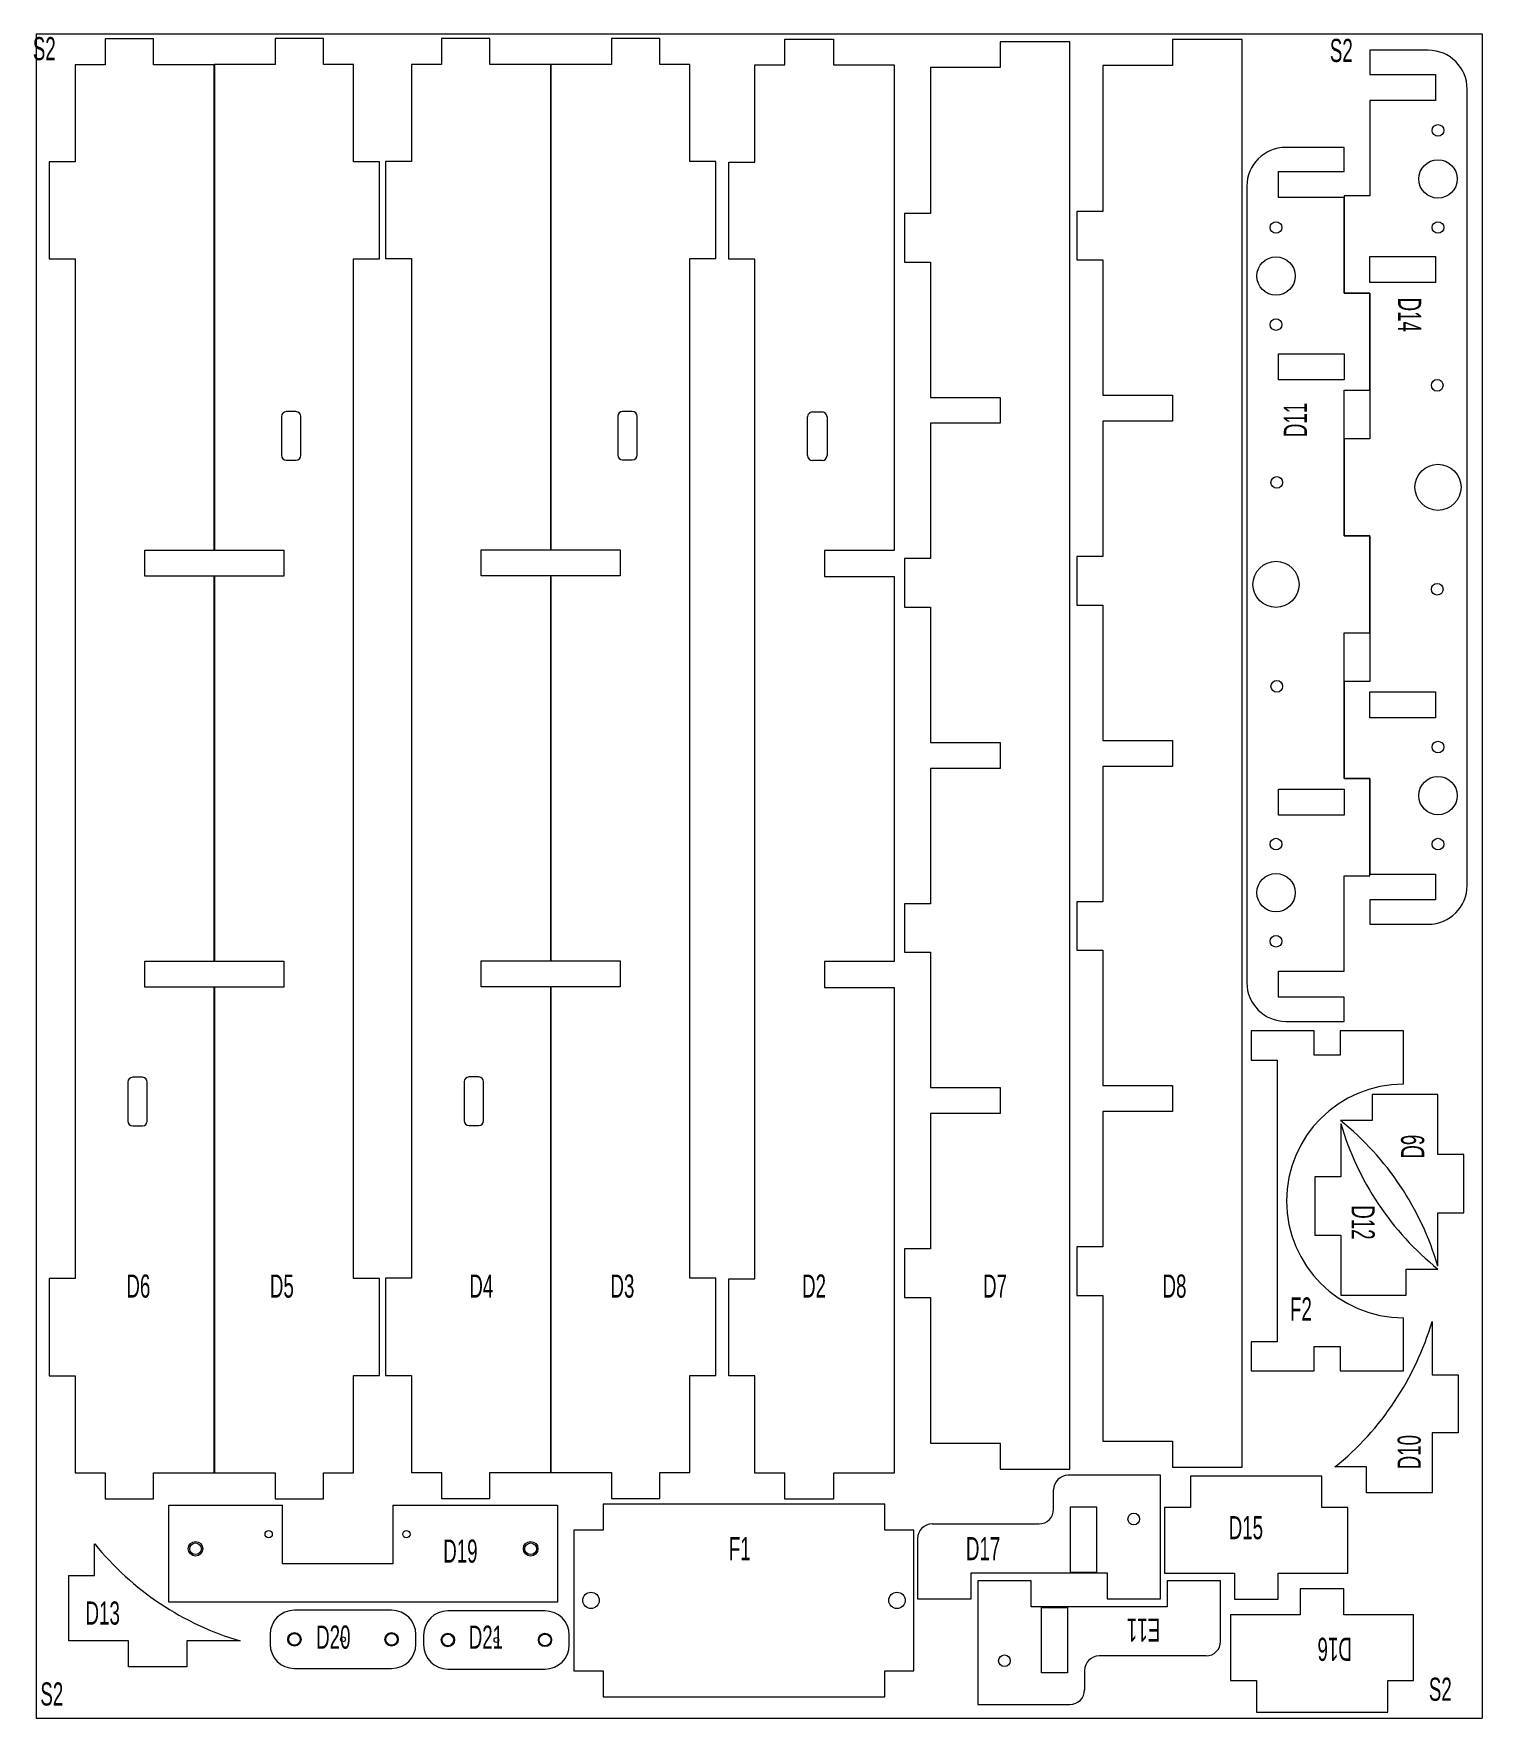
# Model space of a CAD drawing. Header units: millimetres. Extents: x 2 to 300, y 1 to 348.
import ezdxf

# ---------------------------------------------------------------- set-up
doc = ezdxf.new("R2010")
doc.units = ezdxf.units.MM
doc.styles.add('SLDTEXTSTYLE0', font='TXT', dxfattribs={"width": 0.605})

msp = doc.modelspace()

# ---------------------------------------------------------------- linework, layer by layer
at = {"color": 7, "linetype": 'Continuous', "lineweight": 0}
for p, q in [((2.73, 347.77), (2.73, 0.83)), ((2.73, 347.77), (300.48, 347.77)), ((300.48, 347.77), (300.48, 0.83)), ((2.73, 0.83), (300.48, 0.83))]:
    msp.add_line(p, q, dxfattribs=at)
at = {"color": 7, "linetype": 'Continuous', "lineweight": 15}
for p, q in [((16.92, 346.73), (16.92, 341.38)), ((26.92, 346.73), (16.92, 346.73)), ((26.92, 341.38), (26.92, 346.73)), ((51.93, 346.75), (51.93, 341.4)), ((61.93, 346.75), (51.93, 346.75)), ((61.93, 341.4), (61.93, 346.75)), ((86.17, 346.8), (86.17, 341.45)), ((96.17, 346.8), (86.17, 346.8)), ((96.17, 341.45), (96.17, 346.8)), ((121.17, 346.8), (121.17, 341.45)), ((131.17, 346.8), (121.17, 346.8)), ((131.17, 341.45), (131.17, 346.8)), ((156.87, 346.68), (166.87, 346.68)), ((156.87, 341.33), (156.87, 346.68)), ((166.87, 346.68), (166.87, 341.33)), ((201.21, 346.13), (201.21, 340.78)), ((215.54, 346.13), (201.21, 346.13)), ((215.54, 52.13), (215.54, 346.13)), ((236.69, 346.55), (236.69, 341.2)), ((251.01, 346.55), (236.69, 346.55)), ((251.01, 52.55), (251.01, 346.55)), ((277.36, 344.36), (277.36, 339.36)), ((289.36, 344.36), (277.36, 344.36)), ((10.77, 341.38), (10.77, 321.38)), ((16.92, 341.38), (10.77, 341.38)), ((39.42, 341.38), (26.92, 341.38)), ((39.42, 241.38), (39.42, 341.38)), ((39.43, 341.4), (39.43, 241.4)), ((51.93, 341.4), (39.43, 341.4)), ((68.08, 341.4), (61.93, 341.4)), ((68.08, 321.4), (68.08, 341.4)), ((80.02, 341.45), (80.02, 321.45)), ((86.17, 341.45), (80.02, 341.45)), ((108.67, 341.45), (96.17, 341.45)), ((108.67, 241.45), (108.67, 341.45)), ((108.67, 341.45), (108.67, 241.45)), ((121.17, 341.45), (108.67, 341.45)), ((137.32, 341.45), (131.17, 341.45)), ((137.32, 321.45), (137.32, 341.45)), ((150.72, 341.33), (156.87, 341.33)), ((150.72, 321.33), (150.72, 341.33)), ((166.87, 341.33), (179.37, 341.33)), ((179.37, 341.33), (179.37, 241.33)), ((186.89, 340.78), (186.89, 310.74)), ((201.21, 340.78), (186.89, 340.78)), ((222.36, 341.2), (222.36, 311.17)), ((236.69, 341.2), (222.36, 341.2)), ((277.36, 339.36), (290.86, 339.36)), ((290.86, 339.36), (290.86, 334.01)), ((277.36, 334.01), (277.36, 314.36)), ((290.86, 334.01), (277.36, 334.01)), ((297.36, 172.36), (297.36, 336.36)), ((272.01, 324.36), (260.01, 324.36)), ((272.01, 319.36), (272.01, 324.36)), ((5.42, 321.38), (5.42, 301.38)), ((10.77, 321.38), (5.42, 321.38)), ((73.43, 321.4), (68.08, 321.4)), ((73.43, 301.4), (73.43, 321.4)), ((74.67, 321.45), (74.67, 301.45)), ((80.02, 321.45), (74.67, 321.45)), ((142.67, 321.45), (137.32, 321.45)), ((142.67, 301.45), (142.67, 321.45)), ((145.37, 321.33), (150.72, 321.33)), ((145.37, 301.33), (145.37, 321.33)), ((258.51, 319.36), (272.01, 319.36)), ((258.51, 314.01), (258.51, 319.36)), ((252.01, 316.36), (252.01, 152.36)), ((272.01, 314.01), (258.51, 314.01)), ((272.01, 314.36), (272.01, 294.36)), ((277.36, 314.36), (272.01, 314.36)), ((272.01, 294.36), (272.01, 314.01)), ((181.54, 310.74), (181.54, 300.74)), ((186.89, 310.74), (181.54, 310.74)), ((217.01, 311.17), (217.01, 301.17)), ((222.36, 311.17), (217.01, 311.17)), ((277.36, 301.86), (290.86, 301.86)), ((277.36, 296.51), (277.36, 301.86)), ((290.86, 301.86), (290.86, 296.51)), ((5.42, 301.38), (10.77, 301.38)), ((10.77, 301.38), (10.77, 91.38)), ((68.08, 301.4), (73.43, 301.4)), ((68.08, 91.4), (68.08, 301.4)), ((74.67, 301.45), (80.02, 301.45)), ((80.02, 301.45), (80.02, 91.45)), ((137.32, 301.45), (142.67, 301.45)), ((137.32, 91.45), (137.32, 301.45)), ((150.72, 301.33), (145.37, 301.33)), ((150.72, 91.33), (150.72, 301.33)), ((181.54, 300.74), (186.89, 300.74)), ((186.89, 300.74), (186.89, 272.88)), ((217.01, 301.17), (222.36, 301.17)), ((222.36, 301.17), (222.36, 273.3)), ((290.86, 296.51), (277.36, 296.51)), ((277.36, 294.36), (272.01, 294.36)), ((272.01, 294.36), (277.36, 294.36)), ((277.36, 274.36), (277.36, 294.36)), ((277.36, 294.36), (277.36, 264.36)), ((258.51, 281.86), (272.01, 281.86)), ((258.51, 276.51), (258.51, 281.86)), ((272.01, 281.86), (272.01, 276.51)), ((272.01, 276.51), (258.51, 276.51)), ((272.01, 274.36), (277.36, 274.36)), ((272.01, 244.36), (272.01, 274.36)), ((186.89, 272.88), (201.21, 272.88)), ((201.21, 272.88), (201.21, 267.53)), ((222.36, 273.3), (236.69, 273.3)), ((236.69, 273.3), (236.69, 267.95)), ((53.23, 268.94), (53.23, 260.94)), ((56.23, 269.94), (54.23, 269.94)), ((57.23, 260.94), (57.23, 268.94)), ((122.47, 268.99), (122.47, 260.99)), ((125.47, 269.99), (123.47, 269.99)), ((126.47, 260.99), (126.47, 268.99)), ((161.57, 260.87), (161.57, 268.87)), ((162.57, 269.87), (164.57, 269.87)), ((165.57, 268.87), (165.57, 260.87)), ((186.89, 267.53), (186.89, 239.66)), ((201.21, 267.53), (186.89, 267.53)), ((222.36, 267.95), (222.36, 240.09)), ((236.69, 267.95), (222.36, 267.95)), ((272.01, 264.36), (272.01, 244.36)), ((277.36, 264.36), (272.01, 264.36)), ((54.23, 259.94), (56.23, 259.94)), ((123.47, 259.99), (125.47, 259.99)), ((164.57, 259.87), (162.57, 259.87)), ((277.36, 244.36), (272.01, 244.36)), ((272.01, 244.36), (277.36, 244.36)), ((277.36, 224.36), (277.36, 244.36)), ((277.36, 244.36), (277.36, 214.36)), ((25.1, 241.38), (39.42, 241.38)), ((25.1, 236.03), (25.1, 241.38)), ((39.43, 241.4), (53.75, 241.4)), ((53.75, 241.4), (53.75, 236.05)), ((94.35, 241.45), (108.67, 241.45)), ((94.35, 236.1), (94.35, 241.45)), ((108.67, 241.45), (123, 241.45)), ((123, 241.45), (123, 236.1)), ((165.05, 241.33), (165.05, 235.98)), ((179.37, 241.33), (165.05, 241.33)), ((181.54, 239.66), (181.54, 229.66)), ((186.89, 239.66), (181.54, 239.66)), ((217.01, 240.09), (217.01, 230.09)), ((222.36, 240.09), (217.01, 240.09)), ((39.42, 236.03), (25.1, 236.03)), ((39.42, 156.73), (39.42, 236.03)), ((39.43, 236.05), (39.43, 156.75)), ((53.75, 236.05), (39.43, 236.05)), ((108.67, 236.1), (94.35, 236.1)), ((108.67, 156.8), (108.67, 236.1)), ((108.67, 236.1), (108.67, 156.8)), ((123, 236.1), (108.67, 236.1)), ((165.05, 235.98), (179.37, 235.98)), ((179.37, 235.98), (179.37, 156.68)), ((181.54, 229.66), (186.89, 229.66)), ((186.89, 229.66), (186.89, 201.8)), ((217.01, 230.09), (222.36, 230.09)), ((222.36, 230.09), (222.36, 202.22)), ((272.01, 224.36), (277.36, 224.36)), ((272.01, 194.36), (272.01, 224.36)), ((272.01, 214.36), (272.01, 194.36)), ((277.36, 214.36), (272.01, 214.36)), ((277.36, 212.21), (290.86, 212.21)), ((277.36, 206.86), (277.36, 212.21)), ((290.86, 212.21), (290.86, 206.86)), ((290.86, 206.86), (277.36, 206.86)), ((186.89, 201.8), (201.21, 201.8)), ((201.21, 201.8), (201.21, 196.45)), ((222.36, 202.22), (236.69, 202.22)), ((236.69, 202.22), (236.69, 196.87)), ((186.89, 196.45), (186.89, 168.59)), ((201.21, 196.45), (186.89, 196.45)), ((222.36, 196.87), (222.36, 169.01)), ((236.69, 196.87), (222.36, 196.87)), ((277.36, 194.36), (272.01, 194.36)), ((272.01, 194.36), (277.36, 194.36)), ((277.36, 174.36), (277.36, 194.36)), ((277.36, 194.36), (277.36, 174.71)), ((258.51, 192.21), (272.01, 192.21)), ((258.51, 186.86), (258.51, 192.21)), ((272.01, 192.21), (272.01, 186.86)), ((272.01, 186.86), (258.51, 186.86)), ((272.01, 174.36), (277.36, 174.36)), ((272.01, 154.71), (272.01, 174.36)), ((277.36, 174.71), (290.86, 174.71)), ((290.86, 174.71), (290.86, 169.36)), ((181.54, 168.59), (181.54, 158.59)), ((186.89, 168.59), (181.54, 168.59)), ((217.01, 169.01), (217.01, 159.01)), ((222.36, 169.01), (217.01, 169.01)), ((277.36, 169.36), (277.36, 164.36)), ((290.86, 169.36), (277.36, 169.36)), ((277.36, 164.36), (289.36, 164.36)), ((25.1, 156.73), (39.42, 156.73)), ((25.1, 151.38), (25.1, 156.73)), ((39.43, 156.75), (53.75, 156.75)), ((53.75, 156.75), (53.75, 151.4)), ((94.35, 156.8), (108.67, 156.8)), ((94.35, 151.45), (94.35, 156.8)), ((108.67, 156.8), (123, 156.8)), ((123, 156.8), (123, 151.45)), ((165.05, 156.68), (165.05, 151.33)), ((179.37, 156.68), (165.05, 156.68)), ((181.54, 158.59), (186.89, 158.59)), ((186.89, 158.59), (186.89, 130.72)), ((217.01, 159.01), (222.36, 159.01)), ((222.36, 159.01), (222.36, 131.14)), ((258.51, 154.71), (272.01, 154.71)), ((258.51, 149.36), (258.51, 154.71)), ((39.42, 151.38), (25.1, 151.38)), ((39.42, 51.38), (39.42, 151.38)), ((39.43, 151.4), (39.43, 51.4)), ((53.75, 151.4), (39.43, 151.4)), ((108.67, 151.45), (94.35, 151.45)), ((108.67, 51.45), (108.67, 151.45)), ((108.67, 151.45), (108.67, 51.45)), ((123, 151.45), (108.67, 151.45)), ((165.05, 151.33), (179.37, 151.33)), ((179.37, 151.33), (179.37, 51.33)), ((272.01, 149.36), (258.51, 149.36)), ((272.01, 144.36), (272.01, 149.36)), ((252.89, 142.38), (252.89, 136.38)), ((265.89, 142.38), (252.89, 142.38)), ((260.01, 144.36), (272.01, 144.36)), ((265.89, 137.38), (265.89, 142.38)), ((271.24, 142.38), (271.24, 137.38)), ((284.24, 142.38), (271.24, 142.38)), ((284.24, 131.44), (284.24, 142.38)), ((252.89, 136.38), (258.24, 136.38)), ((258.24, 136.38), (258.24, 78.38)), ((271.24, 137.38), (265.89, 137.38)), ((21.62, 131.84), (21.62, 123.84)), ((24.62, 132.84), (22.62, 132.84)), ((25.62, 123.84), (25.62, 131.84)), ((90.87, 131.91), (90.87, 123.91)), ((93.87, 132.91), (91.87, 132.91)), ((94.87, 123.91), (94.87, 131.91)), ((186.89, 130.72), (201.21, 130.72)), ((201.21, 130.72), (201.21, 125.37)), ((222.36, 131.14), (236.69, 131.14)), ((236.69, 131.14), (236.69, 125.79)), ((277.82, 129.3), (277.82, 123.95)), ((291.32, 129.3), (277.82, 129.3)), ((291.32, 116.95), (291.32, 129.3)), ((186.89, 125.37), (186.89, 97.51)), ((201.21, 125.37), (186.89, 125.37)), ((222.36, 125.79), (222.36, 97.93)), ((236.69, 125.79), (222.36, 125.79)), ((22.62, 122.84), (24.62, 122.84)), ((91.87, 122.91), (93.87, 122.91)), ((277.82, 123.95), (271.32, 123.95)), ((271.34, 123.3), (271.34, 112.32)), ((296.67, 116.95), (291.32, 116.95)), ((296.67, 104.95), (296.67, 116.95)), ((265.99, 112.32), (265.99, 100.32)), ((271.34, 112.32), (265.99, 112.32)), ((291.32, 104.95), (296.67, 104.95)), ((291.32, 93.97), (291.32, 104.95)), ((181.54, 97.51), (181.54, 87.51)), ((186.89, 97.51), (181.54, 97.51)), ((217.01, 97.93), (217.01, 87.93)), ((222.36, 97.93), (217.01, 97.93)), ((265.99, 100.32), (271.34, 100.32)), ((271.34, 100.32), (271.34, 87.97)), ((5.42, 91.38), (5.42, 71.38)), ((10.77, 91.38), (5.42, 91.38)), ((73.43, 91.4), (68.08, 91.4)), ((73.43, 71.4), (73.43, 91.4)), ((74.67, 91.45), (74.67, 71.45)), ((80.02, 91.45), (74.67, 91.45)), ((142.67, 91.45), (137.32, 91.45)), ((142.67, 71.45), (142.67, 91.45)), ((145.37, 91.33), (150.72, 91.33)), ((145.37, 71.33), (145.37, 91.33)), ((284.84, 93.32), (291.34, 93.32)), ((284.84, 87.97), (284.84, 93.32)), ((181.54, 87.51), (186.89, 87.51)), ((186.89, 87.51), (186.89, 57.48)), ((217.01, 87.93), (222.36, 87.93)), ((222.36, 87.93), (222.36, 57.9)), ((271.34, 87.97), (284.84, 87.97)), ((284.24, 72.38), (284.24, 83.33)), ((290.15, 82.58), (290.15, 71.6)), ((252.89, 78.38), (252.89, 72.38)), ((258.24, 78.38), (252.89, 78.38)), ((265.89, 77.38), (271.24, 77.38)), ((265.89, 72.38), (265.89, 77.38)), ((271.24, 77.38), (271.24, 72.38)), ((5.42, 71.38), (10.77, 71.38)), ((10.77, 71.38), (10.77, 51.38)), ((68.08, 71.4), (73.43, 71.4)), ((68.08, 51.4), (68.08, 71.4)), ((74.67, 71.45), (80.02, 71.45)), ((80.02, 71.45), (80.02, 51.45)), ((137.32, 71.45), (142.67, 71.45)), ((137.32, 51.45), (137.32, 71.45)), ((150.72, 71.33), (145.37, 71.33)), ((150.72, 51.33), (150.72, 71.33)), ((252.89, 72.38), (265.89, 72.38)), ((271.24, 72.38), (284.24, 72.38)), ((290.15, 71.6), (295.5, 71.6)), ((295.5, 71.6), (295.5, 59.6)), ((290.15, 59.6), (290.15, 47.25)), ((295.5, 59.6), (290.15, 59.6)), ((186.89, 57.48), (201.21, 57.48)), ((201.21, 57.48), (201.21, 52.13)), ((222.36, 57.9), (236.69, 57.9)), ((236.69, 57.9), (236.69, 52.55)), ((201.21, 52.13), (215.54, 52.13)), ((236.69, 52.55), (251.01, 52.55)), ((276.65, 52.6), (270.15, 52.6)), ((276.65, 47.25), (276.65, 52.6)), ((10.77, 51.38), (16.92, 51.38)), ((16.92, 51.38), (16.92, 46.03)), ((26.92, 51.38), (39.42, 51.38)), ((26.92, 46.03), (26.92, 51.38)), ((39.43, 51.4), (51.93, 51.4)), ((51.93, 51.4), (51.93, 46.05)), ((61.93, 51.4), (68.08, 51.4)), ((61.93, 46.05), (61.93, 51.4)), ((80.02, 51.45), (86.17, 51.45)), ((86.17, 51.45), (86.17, 46.1)), ((96.17, 51.45), (108.67, 51.45)), ((96.17, 46.1), (96.17, 51.45)), ((108.67, 51.45), (121.17, 51.45)), ((121.17, 51.45), (121.17, 46.1)), ((131.17, 51.45), (137.32, 51.45)), ((131.17, 46.1), (131.17, 51.45)), ((156.87, 51.33), (150.72, 51.33)), ((156.87, 45.98), (156.87, 51.33)), ((166.87, 51.33), (166.87, 45.98)), ((179.37, 51.33), (166.87, 51.33)), ((234.22, 50.87), (215.22, 50.87)), ((234.22, 25.42), (234.22, 50.87)), ((267.43, 50.72), (240.43, 50.72)), ((240.43, 50.72), (240.43, 44.22)), ((267.43, 44.22), (267.43, 50.72)), ((16.92, 46.03), (26.92, 46.03)), ((51.93, 46.05), (61.93, 46.05)), ((86.17, 46.1), (96.17, 46.1)), ((121.17, 46.1), (131.17, 46.1)), ((166.87, 45.98), (156.87, 45.98)), ((212.22, 43.87), (212.22, 47.87)), ((290.15, 47.25), (276.65, 47.25)), ((30.05, 24.74), (30.05, 44.74)), ((30.05, 44.74), (53.43, 44.74)), ((53.43, 32.64), (53.43, 44.74)), ((76.15, 44.74), (76.15, 32.64)), ((76.15, 44.74), (110.05, 44.74)), ((110.05, 44.74), (110.05, 24.74)), ((119.47, 44.96), (119.47, 39.61)), ((177.47, 44.96), (119.47, 44.96)), ((177.47, 39.61), (177.47, 44.96)), ((215.72, 30.87), (215.72, 44.37)), ((215.72, 44.37), (221.07, 44.37)), ((221.07, 44.37), (221.07, 30.87)), ((235.08, 44.22), (235.08, 30.72)), ((240.43, 44.22), (235.08, 44.22)), ((272.78, 44.22), (267.43, 44.22)), ((272.78, 30.72), (272.78, 44.22)), ((113.47, 39.61), (113.47, 10.61)), ((119.47, 39.61), (113.47, 39.61)), ((183.47, 39.61), (177.47, 39.61)), ((183.47, 10.61), (183.47, 39.61)), ((187.22, 40.87), (209.22, 40.87)), ((14.78, 30.26), (14.78, 36.76)), ((184.22, 37.87), (184.22, 25.42)), ((76.15, 32.64), (53.43, 32.64)), ((9.43, 30.26), (14.78, 30.26)), ((9.43, 16.76), (9.43, 30.26)), ((195.22, 30.77), (223.22, 30.77)), ((195.22, 25.42), (195.22, 30.77)), ((196.6, 29.13), (196.6, 3.68)), ((207.6, 29.13), (196.6, 29.13)), ((207.6, 23.78), (207.6, 29.13)), ((221.07, 30.87), (215.72, 30.87)), ((223.22, 30.77), (223.22, 25.42)), ((235.08, 30.72), (249.43, 30.72)), ((235.6, 29.13), (235.6, 23.78)), ((246.6, 29.13), (235.6, 29.13)), ((246.6, 16.68), (246.6, 29.13)), ((249.43, 30.72), (249.43, 25.37)), ((258.43, 30.72), (272.78, 30.72)), ((258.43, 25.37), (258.43, 30.72)), ((110.05, 24.74), (30.05, 24.74)), ((184.22, 25.42), (195.22, 25.42)), ((223.22, 25.42), (234.22, 25.42)), ((249.43, 25.37), (258.43, 25.37)), ((263, 27.47), (263, 22.12)), ((272, 27.47), (263, 27.47)), ((272, 22.12), (272, 27.47)), ((75.91, 23.09), (55.91, 23.09)), ((107.5, 22.96), (87.5, 22.96)), ((235.6, 23.78), (207.6, 23.78)), ((209.75, 23.68), (215.1, 23.68)), ((209.75, 10.18), (209.75, 23.68)), ((215.1, 23.68), (215.1, 10.18)), ((248.65, 22.12), (248.65, 8.62)), ((263, 22.12), (248.65, 22.12)), ((286.35, 22.12), (272, 22.12)), ((286.35, 8.62), (286.35, 22.12)), ((50.91, 18.09), (50.91, 16.09)), ((80.91, 16.09), (80.91, 18.09)), ((82.5, 17.96), (82.5, 15.96)), ((112.5, 15.96), (112.5, 17.96)), ((21.78, 16.76), (9.43, 16.76)), ((21.78, 11.41), (21.78, 16.76)), ((33.78, 16.76), (33.78, 11.41)), ((44.76, 16.76), (33.78, 16.76)), ((33.78, 11.41), (21.78, 11.41)), ((55.91, 11.09), (75.91, 11.09)), ((87.5, 10.96), (107.5, 10.96)), ((113.47, 10.61), (119.47, 10.61)), ((119.47, 10.61), (119.47, 5.26)), ((177.47, 10.61), (183.47, 10.61)), ((177.47, 5.26), (177.47, 10.61)), ((218.6, 10.68), (218.6, 6.68)), ((243.6, 13.68), (221.6, 13.68)), ((215.1, 10.18), (209.75, 10.18)), ((248.65, 8.62), (254, 8.62)), ((254, 8.62), (254, 2.12)), ((281, 8.62), (286.35, 8.62)), ((281, 2.12), (281, 8.62)), ((119.47, 5.26), (177.47, 5.26)), ((196.6, 3.68), (215.6, 3.68)), ((254, 2.12), (281, 2.12))]:
    msp.add_line(p, q, dxfattribs=at)
for centre, radius in [((291.36, 327.86), 1.2), ((291.36, 317.86), 3.95), ((258.01, 307.86), 1.2), ((291.36, 307.86), 1.2), ((258.01, 297.86), 3.95), ((258.01, 287.86), 1.2), ((291.2, 275.36), 1.2), ((291.36, 254.36), 4.75), ((258.17, 255.36), 1.2), ((258.01, 234.36), 4.75), ((291.2, 233.36), 1.2), ((258.17, 213.36), 1.2), ((291.36, 200.86), 1.2), ((291.36, 190.86), 3.95), ((258.01, 180.86), 1.2), ((291.36, 180.86), 1.2), ((258.01, 170.86), 3.95), ((258.01, 160.86), 1.2), ((228.72, 41.87), 1.2), ((50.61, 38.74), 0.75), ((78.96, 38.74), 0.75), ((35.55, 35.74), 1.5), ((35.55, 35.74), 1.2), ((104.55, 35.74), 1.5), ((104.55, 35.74), 1.2), ((116.97, 25.11), 1.69), ((179.97, 25.11), 1.69), ((55.91, 17.09), 1.38), ((55.91, 17.09), 1.2), ((65.91, 17.09), 0.5), ((75.91, 17.09), 1.38), ((75.91, 17.09), 1.2), ((87.5, 16.96), 1.38), ((87.5, 16.96), 1.2), ((97.5, 16.96), 0.5), ((107.5, 16.96), 1.37), ((107.5, 16.96), 1.2), ((202.1, 12.68), 1.2)]:
    msp.add_circle(centre, radius, dxfattribs=at)
for centre, radius, start, end in [((289.36, 336.36), 8, 0, 90), ((260.01, 316.36), 8, 90, 180), ((54.23, 268.94), 1, 90, 180), ((56.23, 268.94), 1, 0, 90), ((123.47, 268.99), 1, 90, 180), ((125.47, 268.99), 1, 0, 90), ((162.57, 268.87), 1, 90, 180), ((164.57, 268.87), 1, 0, 90), ((54.23, 260.94), 1, 180, 270), ((56.23, 260.94), 1, 270, 0), ((123.47, 260.99), 1, 180, 270), ((125.47, 260.99), 1, 270, 0), ((162.57, 260.87), 1, 180, 270), ((164.57, 260.87), 1, 270, 0), ((289.36, 172.36), 8, 270, 0), ((260.01, 152.36), 8, 180, 270), ((22.62, 131.84), 1, 90, 180), ((24.62, 131.84), 1, 0, 90), ((91.87, 131.91), 1, 90, 180), ((93.87, 131.91), 1, 0, 90), ((284.24, 107.38), 24.05, 90, 270), ((22.62, 123.84), 1, 180, 270), ((24.62, 123.84), 1, 270, 0), ((91.87, 123.91), 1, 180, 270), ((93.87, 123.91), 1, 270, 0), ((233.25, 76.88), 60.53, 16.3925, 51.0264), ((329.41, 140.39), 60.53, 196.3925, 231.0264), ((232.08, 99.66), 60.53, 308.9736, 343.6075), ((215.22, 47.87), 3, 90, 180), ((209.22, 43.87), 3, 270, 0), ((187.22, 37.87), 3, 90, 180), ((61.84, 74.83), 60.53, 218.9736, 253.6075), ((55.91, 18.09), 5, 90, 180), ((75.91, 18.09), 5, 0, 90), ((87.5, 17.96), 5, 90, 180), ((107.5, 17.96), 5, 0, 90), ((55.91, 16.09), 5, 180, 270), ((75.91, 16.09), 5, 270, 0), ((87.5, 15.96), 5, 180, 270), ((107.5, 15.96), 5, 270, 0), ((243.6, 16.68), 3, 270, 0), ((221.6, 10.68), 3, 90, 180), ((215.6, 6.68), 3, 270, 0)]:
    msp.add_arc(centre, radius, start, end, dxfattribs=at)

# ---------------------------------------------------------------- texts
at = {"color": 7, "linetype": 'Continuous', "lineweight": 0, "char_height": 4.763, "attachment_point": 1, "style": 'SLDTEXTSTYLE0'}
for s, insert in [('S2', (2.05, 347.08)), ('S2', (269.1, 346.71)), ('D6', (21.31, 92.23)), ('D5', (50.86, 92.23)), ('D4', (91.92, 92.23)), ('D3', (120.98, 92.23)), ('D2', (160.43, 92.23)), ('D7', (197.69, 92.23)), ('D8', (234.64, 92.23)), ('F2', (260.89, 87.51)), ('D15', (248.27, 42.48)), ('D19', (86.55, 37.65)), ('F1', (145.35, 38.16)), ('D17', (194.17, 38.16)), ('D13', (12.9, 24.89)), ('D20', (60.38, 19.93)), ('D21', (91.8, 19.93)), ('S2', (3.6, 8.22)), ('S2', (289.48, 9.2))]:
    msp.add_mtext(s, dxfattribs=dict(at, insert=insert))
for s, insert, rotation in [('D14', (287.91, 293.42), 270), ('D11', (259.61, 264.69), 90), ('D9', (283.76, 116.09), 90), ('D12', (278.33, 106.49), 270), ('D10', (283.04, 52.11), 90), ('E11', (234.15, 16.62), 180), ('D16', (273.63, 12.66), 180)]:
    msp.add_mtext(s, dxfattribs=dict(at, insert=insert, rotation=rotation))

doc.saveas('drawing.dxf')
